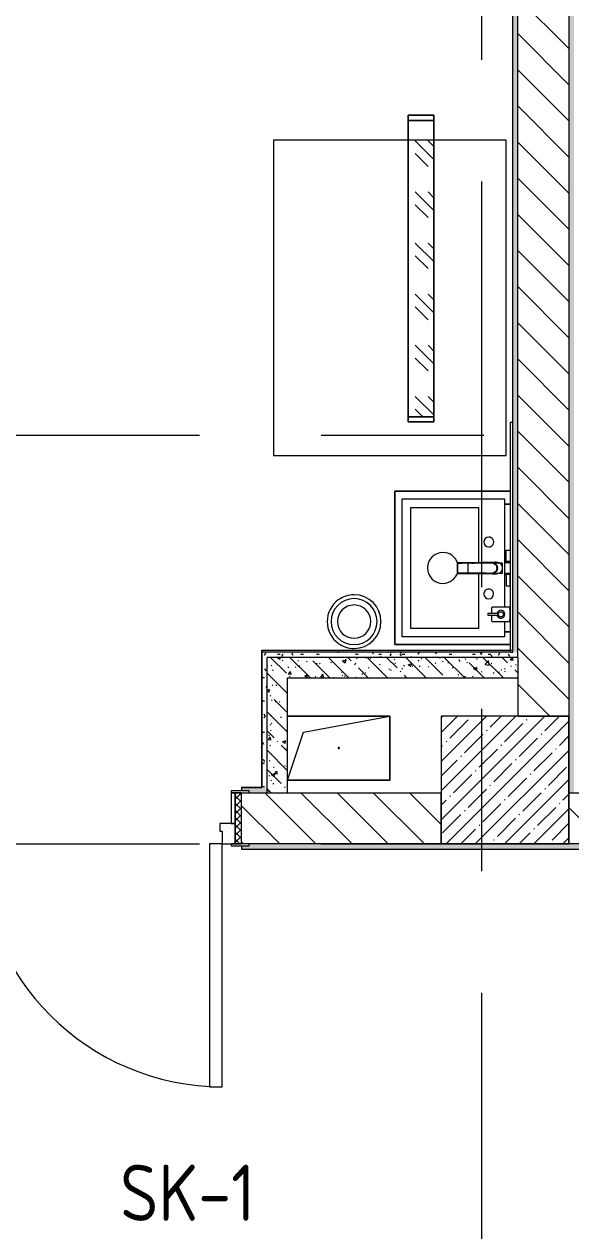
# Model space of a CAD drawing. Header units: millimetres. Extents: x 81382 to 274764, y -8553 to 29000.
# Drawn here: x 108921 to 111057, y 11886 to 16608 of the extents above; entities that cross this region are included whole.
import ezdxf

# ---------------------------------------------------------------- set-up
doc = ezdxf.new("R2010")
doc.units = ezdxf.units.MM
doc.linetypes.add('Осевая', pattern=[3175, 635, -476.25, 1587.5, -476.25])
for name, color, linetype, lineweight in [('0-1', 7, 'Continuous', 9), ('A-DOOR', 7, 'Continuous', 9), ('A-DOOR-1', 7, 'Continuous', 13), ('A-DOOR-FRAM', 7, 'Continuous', 13), ('A-DOOR-FRAM-1', 7, 'Continuous', 9), ('A-GENM', 7, 'Continuous', 9), ('A-WALL', 7, 'Continuous', 9), ('E-ELEC-FIXT-IDEN', 7, 'Continuous', 9), ('I-FURN', 7, 'Continuous', 9), ('I-WALL', 7, 'Continuous', 9), ('P-SANR-FIXT', 7, 'Continuous', 9), ('P-SANR-FIXT-1', 7, 'Continuous', 13), ('S-COLS', 7, 'Continuous', 9), ('Оси-2', 7, 'Осевая', 9)]:
    doc.layers.add(name, color=color, linetype=linetype, lineweight=lineweight)
for name, color, linetype, lineweight, true_color in [('A-WALL-1', 7, 'Continuous', 9, 0x3c3c3c), ('A-WALL-FNSH-1', 7, 'Continuous', 9, 0x3c3c3c), ('I-FURN-1', 7, 'Continuous', 9, 0xf0f0f0)]:
    doc.layers.add(name, color=color, linetype=linetype, lineweight=lineweight, true_color=true_color)
doc.styles.add('GOST Common_1', font='GOST_Common.ttf', dxfattribs={"width": 0.9, "height": 220})
pattern_1 = [(135, (0, 0), (-70.71068, -70.71068), [])]
pattern_2 = [(135, (0, 0), (-75.43415, -75.43415), [106.68, -17.78, 3.556, -17.78]), (135, (0, 75.39), (-75.43415, -75.43415), []), (50, (0, 0), (127.52922, -11.15758), [13.335, -146.685]), (355, (0, 0), (-24.66966, 133.74002), [10.668, -117.348]), (100.451, (10.63, -0.93), (102.85973, 122.58178), [11.333, -124.663]), (46.184, (0, 35.56), (189.75516, -29.43036), [20.002, -220.027]), (96.636, (15.81, 33.1), (166.1822, 173.1996), [17, -186.995]), (351.184, (0, 35.56), (166.18393, 173.19757), [16.002, -176.022]), (21, (17.78, 26.67), (106.130265, -71.58603), [13.335, -146.685]), (326, (17.78, 26.67), (43.26188, 128.93175), [10.668, -117.348]), (71.451, (26.62, 20.7), (149.39198, 57.34505), [11.333, -124.663]), (37.5, (0, 0), (2.162228, 59.188357), [3.353, -112.573, 3.353, -115.773, -117.792]), (37.5, (0, 0), (2.162228, 59.188357), [-235.052, 3.353, -114.44]), (7.5, (0, 0), (46.773857, 70.126152), [3.353, -64.567, 3.353, -109.906, -44.894]), (7.5, (0, 0), (46.773857, 70.126152), [-181.178, 3.353, -41.542]), (327.5, (-39.65, 0), (94.913671, -4.010093), [3.353, -41.097, 3.353, -135.331, -184.023]), (327.5, (-39.65, 0), (94.913671, -4.010093), [-183.134, 3.353, -180.67]), (317.5, (-57.43, 0), (103.69057, 17.79882), [3.353, -54.432, 3.353, -88.748, -130.683]), (317.5, (-57.43, 0), (103.69057, 17.79882), [-149.885, 3.353, -127.33])]
pattern_3 = [(0, (0, 0), (121.92, 30.48), [10.058, -81.382, 10.058, -81.382, -487.68]), (0, (0, 0), (121.92, 30.48), [-182.88, 10.058, -172.822, 10.058, -81.382, -213.36]), (0, (0, 0), (121.92, 30.48), [-457.2, 10.058, -50.902, 10.058, -142.342]), (120, (45.72, 15.24), (-87.356454, 90.345817), [10.058, -81.382, 10.058, -81.382, -487.68]), (120, (45.72, 15.24), (-87.356454, 90.345817), [-182.88, 10.058, -172.822, 10.058, -81.382, -213.36]), (120, (45.72, 15.24), (-87.356454, 90.345817), [-457.2, 10.058, -50.902, 10.058, -142.342]), (240, (60.96, 76.2), (-34.563546, -120.825817), [10.058, -81.382, 10.058, -81.382, -487.68]), (240, (60.96, 76.2), (-34.563546, -120.825817), [-182.88, 10.058, -172.822, 10.058, -81.382, -213.36]), (240, (60.96, 76.2), (-34.563546, -120.825817), [-457.2, 10.058, -50.902, 10.058, -142.342])]

# ---------------------------------------------------------------- blocks, each defined once
blk = doc.blocks.new('110_Дверь_СКБ_2Ст - Д-6_л__ ДОО_Дв_1450x2100h_Дверь из раздевальной в коридор-32357677-План размещения напольных электротехнических лючков и розеток 3 этажа в осях 23-33')
at = {"layer": 'A-DOOR'}
h = blk.add_hatch(dxfattribs=at)
h.set_pattern_fill('FP_18', color=256, style=0, pattern_type=2)
h.set_pattern_definition([(135, (1576.41, 164.685), (-14.14214, -14.14214), []), (225, (1576.41, 164.685), (14.14214, -14.14214), [])])
h.paths.add_polyline_path([(737.5, 100), (712.5, 100), (712.5, -100), (737.5, -100), (737.5, -2.1)])
at = {"layer": 'A-DOOR-FRAM-1'}
h = blk.add_hatch(dxfattribs=at)
h.set_pattern_fill('FP_19', color=256, style=0, pattern_type=2)
h.set_pattern_definition([(45, (-546.384, 164.685), (-14.1421, 14.1421), []), (135, (-546.384, 164.685), (-14.1421, -14.1421), [])])
h.paths.add_polyline_path([(-712.5, 100), (-712.5, -100), (-687.5, -100), (-687.5, 100)])
at = {"layer": 'A-DOOR'}
for centre, radius, start, end in [((-637.5, 100), 950, 0, 90), ((662.5, 100), 350, 90, 180)]:
    blk.add_arc(centre, radius, start, end, dxfattribs=at)
at = {"layer": 'A-DOOR-1'}
for p, q in [((-637.5, 1050), (-637.5, 100)), ((-587.5, 1050), (-637.5, 1050)), ((-587.5, 100), (-587.5, 1050)), ((662.5, 450), (612.5, 450)), ((612.5, 450), (612.5, 100)), ((662.5, 100), (662.5, 450)), ((-637.5, 100), (-587.5, 100)), ((612.5, 100), (662.5, 100))]:
    blk.add_line(p, q, dxfattribs=at)
at = {"layer": 'A-DOOR-FRAM'}
for p, q in [((-672.5, 108), (-742.5, 108)), ((-742.5, 108), (-742.5, 100)), ((-742.5, 100), (-672.5, 100)), ((-687.5, 100), (-712.5, 100)), ((-712.5, 100), (-712.5, -100)), ((-637.5, 100), (-687.5, 100)), ((-687.5, 100), (-687.5, 20)), ((-687.5, -100), (-687.5, 100)), ((-672.5, 100), (-672.5, 108)), ((-637.5, 50), (-637.5, 100)), ((662.5, 100), (662.5, 50)), ((712.5, 100), (662.5, 100)), ((767.5, 108), (697.5, 108)), ((697.5, 108), (697.5, 100)), ((697.5, 100), (767.5, 100)), ((712.5, 20), (712.5, 100)), ((737.5, 100), (712.5, 100)), ((712.5, 100), (712.5, -100)), ((737.5, -100), (737.5, 100)), ((767.5, 100), (767.5, 108)), ((-627.5, 50), (-637.5, 50)), ((-627.5, 20), (-627.5, 50)), ((662.5, 50), (652.5, 50)), ((652.5, 50), (652.5, 20)), ((-687.5, 20), (-627.5, 20)), ((-672.5, 20), (-687.5, 20)), ((-687.5, 20), (-687.5, -100)), ((-672.5, -100), (-672.5, 20)), ((652.5, 20), (712.5, 20)), ((712.5, 20), (697.5, 20)), ((697.5, 20), (697.5, -100)), ((712.5, -100), (712.5, 20)), ((-672.5, -100), (-742.5, -100)), ((-742.5, -100), (-742.5, -108)), ((-742.5, -108), (-672.5, -108)), ((-712.5, -100), (-687.5, -100)), ((-687.5, -100), (-672.5, -100)), ((-672.5, -108), (-672.5, -100)), ((697.5, -100), (712.5, -100)), ((767.5, -100), (697.5, -100)), ((697.5, -100), (697.5, -108)), ((697.5, -108), (767.5, -108)), ((712.5, -100), (737.5, -100)), ((767.5, -108), (767.5, -100))]:
    blk.add_line(p, q, dxfattribs=at)
blk = doc.blocks.new('SND_2D_Раковина - 500x400 без поручня-18611701-План размещения напольных электротехнических лючков и розеток 3 этажа в осях 23-33')
at = {"layer": 'P-SANR-FIXT'}
for p, q in [((-250, 152), (-250, 128.5)), ((-250, 128.5), (-250, 152)), ((-70, 150), (-25, 150)), ((-70, 135), (-70, 150)), ((-25, 151.1), (-25, 128.5)), ((25, 128.5), (25, 151.1)), ((70, 150), (25, 150)), ((70, 135), (70, 150)), ((250, 128.5), (250, 152)), ((250, 152), (250, 128.5)), ((-25, 135), (-70, 135)), ((25, 135), (70, 135))]:
    blk.add_line(p, q, dxfattribs=at)
blk = doc.blocks.new('GM_Отверстие прямоугольное _в плите_ - Отверстие-21608683-План размещения напольных электротехнических лючков и розеток 3 этажа в осях 23-33')
at = {"layer": 'A-GENM'}
for p, q in [((-200, 125), (200, 125)), ((200, 125), (-200, 125)), ((-137.5, 62.5), (200, 125)), ((200, 125), (200, -125)), ((200, -125), (200, 125)), ((-200, -125), (-137.5, 62.5)), ((200, -125), (-200, -125)), ((-200, -125), (200, -125))]:
    blk.add_line(p, q, dxfattribs=at)
for start, end in [(360, 180), (180, 360)]:
    blk.add_arc((0, 0), 2.5, start, end, dxfattribs=at)
blk = doc.blocks.new('Стол базовый прямоугольный - 1_146-V112-План размещения напольных электротехнических лючков и розеток 3 этажа в осях 23-33')
at = {"layer": 'I-FURN-1'}
for p, q in [((617.5, 455), (-617.5, 455)), ((-617.5, 455), (-617.5, 171.5)), ((617.5, -455), (617.5, 455)), ((-617.5, 171.5), (-617.5, 71.5)), ((-617.5, 71.5), (-617.5, -455)), ((-617.5, -455), (617.5, -455))]:
    blk.add_line(p, q, dxfattribs=at)
blk = doc.blocks.new('Зеркало обычное - 1_21-29820948-План размещения напольных электротехнических лючков и розеток 3 этажа в осях 23-33')
at = {"layer": 'I-FURN'}
h = blk.add_hatch(dxfattribs=at)
h.set_pattern_fill('FP_38', color=256, style=0, pattern_type=2)
h.set_pattern_definition([(45, (50, 50), (-200, 0), [141.42, -141.42]), (45, (100, 50), (-200, 0), [70.71, -212.13]), (45, (50, 100), (-200, 0), [70.71, -212.13])])
h.paths.add_polyline_path([(-580, -40), (580, -40), (580, 60), (-580, 60)])
at = {"layer": 'I-FURN-1'}
for p, q in [((600, 60), (-600, 60)), ((-600, 60), (-600, -40)), ((-600, -40), (-600, 60)), ((-600, 60), (-580, 60)), ((580, 60), (-580, 60)), ((-580, 60), (-580, -40)), ((-580, -40), (-580, 60)), ((-580, 60), (580, 60)), ((-580, 60), (580, 60)), ((580, 60), (-580, 60)), ((-580, 60), (580, 60)), ((-580, -40), (-580, 60)), ((-580, -40), (-580, 60)), ((580, -40), (580, 60)), ((580, 60), (580, -40)), ((580, 60), (600, 60)), ((580, 60), (580, -40)), ((580, -40), (580, 60)), ((600, -40), (600, 60)), ((600, 60), (600, -40)), ((-600, -40), (600, -40)), ((-580, -40), (-600, -40)), ((-580, -40), (580, -40)), ((580, -40), (-580, -40)), ((580, -40), (-580, -40)), ((-580, -40), (580, -40)), ((580, -40), (-580, -40)), ((600, -40), (580, -40))]:
    blk.add_line(p, q, dxfattribs=at)
blk = doc.blocks.new('сифон - Для раковины-30610345-План размещения напольных электротехнических лючков и розеток 3 этажа в осях 23-33')
at = {"layer": 'P-SANR-FIXT'}
blk.add_line((191.1, -40), (191.1, 40), dxfattribs=at)
at = {"layer": 'P-SANR-FIXT-1'}
for p, q in [((191.1, 20), (168.5, 20)), ((168.5, -20), (191.1, -20))]:
    blk.add_line(p, q, dxfattribs=at)
blk = doc.blocks.new('смеситель для раковины - Default-30607276-План размещения напольных электротехнических лючков и розеток 3 этажа в осях 23-33')
at = {"layer": '0-1'}
for p, q in [((-20.7, -16.7), (-20.7, -17.2)), ((20.8, -17.2), (20.8, -16.7)), ((22.8, -3), (21.8, -15.6)), ((-20.4, -97.4), (-20.3, -110)), ((-19.8, -111.8), (19.8, -111.8)), ((20.3, -110), (20.4, -97.4)), ((-19.8, -151.6), (19.7, -151.6))]:
    blk.add_line(p, q, dxfattribs=at)
at = {"layer": '0-1', "flags": 128}
for points in [[(12.1, 0.1), (14.4, -1.7), (18.1, -6.1), (20.4, -11.5), (21.2, -17.2), (21.2, -36.2), (21.1, -56), (21, -111.4)], [(-21.8, -15.6), (-22.1, -11.2), (-22.8, -3)], [(-18.9, -7.6), (-20, -10.3), (-20.8, -13.1), (-21.1, -18.6), (-21.1, -48.6), (-21.1, -93.2)], [(-20.7, -150.6), (-20.7, -150.5), (-20.7, -150.2), (-20.7, -149.8), (-20.7, -149.1), (-20.7, -148.1), (-20.7, -147.4), (-20.7, -146.4), (-20.7, -144.9), (-20.8, -144), (-20.8, -120.4), (-21.1, -93.2)], [(20.8, -150.7), (20.8, -150.6), (20.7, -150.3), (20.7, -149.8), (20.7, -149), (20.8, -147.8), (20.8, -146.9), (20.8, -145.1), (20.8, -142.9), (20.9, -128.2), (21.1, -55.9), (21.1, -88)], [(-19.8, -111.8), (-19.9, -111.8), (-20, -111.8), (-20.1, -111.8), (-20.1, -111.7), (-20.2, -111.7), (-20.3, -111.6), (-20.3, -111.5), (-20.3, -111.5), (-20.3, -111.4), (-20.3, -111.4), (-20.3, -111.4), (-20.3, -111.3), (-20.3, -111.2), (-20.3, -111), (-20.3, -110.8), (-20.3, -110.6), (-20.3, -110.3), (-20.3, -110)], [(20.3, -110), (20.3, -110.3), (20.3, -110.5), (20.3, -110.8), (20.3, -111), (20.3, -111.1), (20.3, -111.3), (20.3, -111.5), (20.3, -111.5), (20.3, -111.5), (20.2, -111.6), (20.2, -111.7), (20.1, -111.7), (20.1, -111.8), (19.8, -111.8)], [(20.9, -146.2), (20.9, -147.7), (20.8, -148.8), (20.8, -149.8), (20.8, -150.4), (20.7, -151.2), (20.6, -151.3), (20.5, -151.4), (20.4, -151.5), (20.2, -151.6), (20, -151.6), (19.7, -151.6)]]:
    blk.add_lwpolyline(points, dxfattribs=at)
at = {"layer": 'P-SANR-FIXT'}
for p, q in [((-21, -151.6), (-21, 23)), ((-21, 23), (21, 23)), ((0.6, 2.8), (-0.6, 2.8)), ((21, 23), (21, -151.6)), ((-20.8, -19.8), (-21, -19.9)), ((-20.8, -19.8), (-20.4, -22)), ((20.4, -11.1), (19.4, -12.9)), ((20.4, -22), (20.8, -19.8)), ((20.8, -19.8), (20.9, -18.5)), ((20.8, -19.8), (21, -19.9)), ((21.1, -18.4), (20.9, -18.4)), ((22.9, -0.9), (22.5, -5)), ((-19.8, -111.7), (-19.7, -144)), ((19.7, -144), (19.8, -111.7)), ((21, -151.6), (-21, -151.6))]:
    blk.add_line(p, q, dxfattribs=at)
at = {"layer": 'P-SANR-FIXT', "flags": 128}
for points in [[(11.1, -0.4), (9.8, 0.4), (6.1, 1.8), (2.1, 2.5), (-2.1, 2.5), (-6.1, 1.8), (-9.8, 0.4), (-13.1, -1.6), (-15.9, -4.1)], [(-0.6, 3.9), (-0.3, 3.9), (-0.1, 3.9), (0.1, 3.9), (0.3, 3.9), (0.6, 3.9)], [(-21.1, -16.4), (-21.1, -16.8), (-21.1, -17.2), (-21.1, -17.6), (-21.1, -18), (-21.1, -18.4)], [(-21.1, -88.1), (-20.9, -138.9), (-20.9, -145.3), (-20.8, -150.2), (-20.7, -149.4), (-20.7, -143.7), (-20.8, -118.3), (-21, -67.6), (-21.1, -42.2), (-21.1, -16.9)], [(-20.9, -18.5), (-20.9, -18.5), (-21, -18.5), (-21, -18.6), (-21, -18.6), (-21.1, -18.6), (-21.1, -18.6), (-21.1, -18.6)], [(-20.9, -18.5), (-20.9, -19.2), (-20.8, -19.8)], [(15.9, -4.1), (13.1, -1.6), (11.5, -0.5)], [(21.1, -16.9), (21.1, -42.2), (21, -67.6), (20.8, -118.3), (20.7, -143.7), (20.7, -149.4), (20.8, -150.2), (20.9, -145.3), (20.9, -138.9), (21.1, -88.1)], [(21.1, -18.4), (21.1, -18), (21.1, -17.6), (21.1, -17.2), (21.1, -16.8), (21.1, -16.4)], [(21.8, -15.2), (22.1, -10.8), (22.3, -7.9), (22.5, -5.6), (22.7, -3.2), (22.9, -0.9)], [(-19.9, -145.2), (-19.9, -133.8), (-20, -122.4), (-20, -111), (-20.1, -99.6), (-20.1, -88.1)], [(20.1, -88.1), (20.1, -94.5), (20.1, -100.8), (20, -107.2), (20, -113.5), (20, -119.9), (20, -126.2), (19.9, -132.6), (19.9, -138.9), (19.9, -145.2)]]:
    blk.add_lwpolyline(points, dxfattribs=at)
at = {"layer": 'P-SANR-FIXT'}
for centre, major_axis, ratio, start_param, end_param in [((0, -17.2), (20.8, 0), 0.98634, 0.924777, 2.669203), ((0, -16.7), (20.8, 0), 0.98634, 1.475706, 2.006619), ((0, -16.7), (20.8, 0), 0.98634, 1.175826, 1.349386), ((0, -17.2), (-20.8, 0), 0.98634, 5.983401, 6.283185), ((0, -16.7), (20.8, 0), 0.98634, 2.911123, 3.141593), ((0, -17.2), (20.8, 0), 0.98634, 3.141593, 3.245131), ((0, -16.7), (20.8, 0), 0.98634, 2.513274, 2.712058), ((0, -16.7), (20.8, 0), 0.98634, 2.199532, 2.288423), ((0, -16.7), (20.8, 0), 0.98634, 0.436433, 0.906939), ((0, -17.2), (20.8, 0), 0.98634, 0.478372, 0.784046), ((0, -17.2), (20.8, 0), 0.98634, 0, 0.299784), ((0, -16.7), (20.8, 0), 0.98634, 0, 0.23047), ((0, -17.2), (20.8, 0), 0.98634, 6.179646, 6.283185), ((-19.8, -109.7), (0.5, 0.002), 0.095848, 1.570429, 3.124299), ((19.8, -109.7), (-0.5, 0.002), 0.095846, 3.158887, 4.712983)]:
    blk.add_ellipse(centre, major_axis=major_axis, ratio=ratio, start_param=start_param, end_param=end_param, dxfattribs=at)
for points, knots in [([(-22.9, -0.3), (-22.9, 2.5), (-22.3, 6.4), (-20, 11.4), (-17.7, 14.7), (-14.9, 17.6), (-11.6, 20), (-7.9, 21.7), (-4.5, 22.6), (-1.5, 23), (1.9, 23), (6, 22.4), (10, 20.8), (12.8, 19.1), (14.8, 17.5), (16.7, 15.8), (18.8, 13.3), (21.9, 8.1), (22.9, 3.2), (22.9, -0.3)], [0, 0, 0, 0, 0.111111, 0.166667, 0.222222, 0.277778, 0.333333, 0.388889, 0.444444, 0.479167, 0.513889, 0.583333, 0.652778, 0.6875, 0.722222, 0.756944, 0.791667, 0.861111, 1, 1, 1, 1]), ([(-21.1, -16.9), (-21.1, -15.9), (-21, -14.3), (-20.6, -12.1), (-20.1, -10.6), (-19.6, -9), (-18.7, -7.1), (-17.3, -4.8), (-15.2, -2.3), (-12.8, -0.2), (-10, 1.5), (-7, 2.8), (-3.8, 3.7), (-1.6, 3.9), (-0.6, 3.9)], [0, 0, 0, 0, 0.1, 0.15, 0.2, 0.25, 0.3, 0.4, 0.5, 0.6, 0.7, 0.8, 0.9, 1, 1, 1, 1]), ([(21.1, -16.4), (21.1, -16), (21, -15.1), (20.8, -13.8), (20.6, -12.6), (20.3, -11.7), (20.2, -11.2), (20, -10.9), (19.9, -10.5), (19.7, -9.9), (19.3, -9), (18.6, -7.6), (17.7, -6.2), (17, -5.2), (16.4, -4.5), (15.8, -3.8), (15, -3), (13.9, -2), (12.7, -1.2), (11.7, -0.5), (10.9, -0.1), (10.1, 0.3), (9, 0.9), (6.9, 1.7), (2.6, 2.8), (-2.6, 2.8), (-6.9, 1.7), (-9.2, 0.7), (-11.2, -0.2), (-13.2, -1.5), (-14.9, -2.9), (-16.1, -4.2), (-17.3, -5.5), (-18.5, -7.2), (-19.6, -9.3), (-20.7, -12.4), (-21.1, -14.8), (-21.1, -16.4)], [0, 0, 0, 0, 0.027778, 0.055556, 0.083333, 0.097222, 0.104167, 0.111111, 0.118056, 0.125, 0.138889, 0.166667, 0.194444, 0.208333, 0.222222, 0.236111, 0.25, 0.277778, 0.305556, 0.319444, 0.333333, 0.347222, 0.361111, 0.388889, 0.444444, 0.555556, 0.611111, 0.638889, 0.666667, 0.708333, 0.75, 0.770833, 0.791667, 0.833333, 0.875, 0.916667, 1, 1, 1, 1]), ([(-0.6, 2.8), (-0.6, 2.9), (-0.6, 3.2), (-0.6, 3.6), (-0.6, 3.8), (-0.6, 3.9), (-0.6, 3.9)], [0, 0, 0, 0, 0.363636, 0.545455, 0.727273, 1, 1, 1, 1]), ([(0.6, 3.9), (2.7, 3.9), (7.1, 3.1), (12.9, 0), (16.7, -3.9), (19, -7.6), (20.2, -10.6), (21, -13.7), (21.1, -15.9), (21.1, -16.9)], [0, 0, 0, 0, 0.2, 0.4, 0.6, 0.7, 0.8, 0.9, 1, 1, 1, 1]), ([(0.6, 2.8), (0.6, 2.9), (0.6, 3.2), (0.6, 3.6), (0.6, 3.8), (0.6, 3.9), (0.6, 3.9)], [0, 0, 0, 0, 0.363636, 0.545455, 0.727273, 1, 1, 1, 1]), ([(-22.9, -0.9), (-22.9, -1.5), (-22.8, -2.5), (-22.7, -3.8), (-22.6, -4.8), (-22.5, -5.7), (-22.4, -6.6), (-22.3, -7.5), (-22.2, -8.7), (-22.1, -10.1), (-22, -12.1), (-21.9, -13.9), (-21.8, -15.2)], [0, 0, 0, 0, 0.166667, 0.25, 0.333333, 0.416667, 0.5, 0.583333, 0.666667, 0.75, 0.833333, 1, 1, 1, 1]), ([(-21.8, -15.2), (-21.8, -16.2), (-21.7, -18.4), (-21.6, -22.6), (-21.5, -27.6), (-21.4, -33.2), (-21.4, -38.3), (-21.3, -42.6), (-21.3, -45.9), (-21.3, -49.3), (-21.3, -52.8), (-21.2, -55.7), (-21.2, -58), (-21.2, -59.8), (-21.2, -61.5), (-21.2, -63.9), (-21.2, -66.8), (-21.2, -70.4), (-21.2, -73.9), (-21.1, -77.5), (-21.1, -82.2), (-21.1, -85.7), (-21.1, -88.1)], [0, 0, 0, 0, 0.083333, 0.166667, 0.25, 0.333333, 0.416667, 0.458333, 0.5, 0.541667, 0.583333, 0.625, 0.645833, 0.666667, 0.6875, 0.708333, 0.75, 0.791667, 0.833333, 0.875, 0.916667, 1, 1, 1, 1]), ([(-21.1, -18.4), (-21.1, -19.2), (-21.1, -20.8), (-21.1, -23.1), (-21.1, -25), (-21, -26.5), (-21, -27.6), (-21, -28.6), (-21, -30), (-21, -31.7), (-21, -33.4), (-21, -34.6), (-20.9, -35.2), (-20.9, -35.7), (-20.9, -36.3), (-20.9, -36.9), (-20.9, -38.1), (-20.9, -39.8), (-20.9, -41.4), (-20.8, -42.8), (-20.8, -44.1), (-20.8, -45.8), (-20.8, -48.6), (-20.7, -53.5), (-20.6, -60.7), (-20.6, -68.9), (-20.5, -76.5), (-20.5, -85.7), (-20.4, -92.7), (-20.4, -97.4)], [0, 0, 0, 0, 0.027778, 0.055556, 0.083333, 0.097222, 0.111111, 0.125, 0.138889, 0.166667, 0.194444, 0.208333, 0.215278, 0.222222, 0.229167, 0.236111, 0.25, 0.277778, 0.305556, 0.319444, 0.333333, 0.361111, 0.388889, 0.444444, 0.555556, 0.666667, 0.75, 0.833333, 1, 1, 1, 1]), ([(-21.1, -18.6), (-21.1, -18.7), (-21.1, -18.9), (-21.1, -19.2), (-21, -19.5), (-21, -19.7), (-21, -19.9)], [0, 0, 0, 0, 0.333333, 0.5, 0.666667, 1, 1, 1, 1]), ([(-20.6, -41.3), (-20.6, -41.2), (-20.7, -40.7), (-20.7, -40.1), (-20.8, -39.3), (-20.9, -38.5), (-20.9, -37.4), (-21, -35.5), (-21, -33.1), (-21, -30.9), (-20.9, -29.4), (-20.9, -28.7), (-20.9, -28.1), (-20.9, -27.6), (-20.9, -26.9), (-20.9, -25.6), (-20.9, -23.9), (-20.9, -21.9), (-21, -20.5), (-21, -19.9)], [0.6742747, 0.6742747, 0.6742747, 0.6742747, 0.6785714, 0.6964286, 0.7053571, 0.7142857, 0.7321429, 0.75, 0.7857143, 0.8214286, 0.8392857, 0.8482143, 0.8571429, 0.8660714, 0.875, 0.8928571, 0.9285714, 0.9642857, 1, 1, 1, 1]), ([(-20, -10.9), (-20.1, -11.4), (-20.5, -12.6), (-20.7, -13.9), (-20.8, -14.6)], [0, 0, 0, 0, 0.4, 1, 1, 1, 1]), ([(-19.9, -97.4), (-19.9, -90.5), (-20, -78.4), (-20.1, -67), (-20.2, -60.5), (-20.2, -57.1), (-20.3, -54.8), (-20.3, -52.7), (-20.3, -50.8), (-20.3, -49.3), (-20.3, -48.2), (-20.4, -47.6), (-20.4, -47), (-20.4, -46.5), (-20.5, -45.9), (-20.5, -44.9), (-20.5, -44.1), (-20.5, -43.6)], [0, 0, 0, 0, 0.1428571, 0.2857143, 0.3571429, 0.3928571, 0.4285714, 0.4642857, 0.5, 0.5357143, 0.5535714, 0.5625, 0.5714286, 0.5803571, 0.5892857, 0.6071429, 0.6334797, 0.6334797, 0.6334797, 0.6334797]), ([(-15.9, -4.1), (-16.7, -5), (-18.4, -7.2), (-19.5, -9.5), (-20, -10.9)], [0, 0, 0, 0, 0.444444, 1, 1, 1, 1]), ([(20, -10.9), (19.6, -9.8), (18.5, -7.4), (17, -5.2), (15.9, -4.1)], [0, 0, 0, 0, 0.444444, 1, 1, 1, 1]), ([(20.7, -37.5), (20.7, -37.9), (20.6, -38.5), (20.5, -39.2), (20.5, -40), (20.4, -41.3), (20.4, -43), (20.4, -44.6), (20.4, -45.8), (20.4, -46.4), (20.4, -46.9), (20.4, -47.4), (20.4, -48.1), (20.3, -49.2), (20.3, -50.7), (20.3, -52.6), (20.3, -54.6), (20.3, -57), (20.2, -60.3), (20.1, -66.9), (20, -78.4), (19.9, -90.5), (19.9, -97.4)], [0.2698282, 0.2698282, 0.2698282, 0.2698282, 0.2857143, 0.2946429, 0.3035714, 0.3214286, 0.3571429, 0.3928571, 0.4107143, 0.4196429, 0.4285714, 0.4375, 0.4464286, 0.4642857, 0.5, 0.5357143, 0.5714286, 0.6071429, 0.6428571, 0.7142857, 0.8571429, 1, 1, 1, 1]), ([(20.8, -14.6), (20.7, -14.1), (20.5, -12.8), (20.2, -11.6), (20, -10.9)], [0, 0, 0, 0, 0.444444, 1, 1, 1, 1]), ([(20.4, -97.4), (20.4, -91.1), (20.5, -81.8), (20.6, -69.7), (20.7, -60), (20.7, -52.6), (20.8, -47.4), (20.8, -45.2), (20.8, -43.5), (20.9, -41.8), (20.9, -39.8), (20.9, -37.7), (20.9, -36.2), (20.9, -35.4), (21, -34.1), (21, -32.6), (21, -31), (21, -29.7), (21, -28.6), (21, -27.7), (21, -26.8), (21.1, -25.6), (21.1, -22.9), (21.1, -20.4), (21.1, -18.4)], [0, 0, 0, 0, 0.222222, 0.333333, 0.444444, 0.583333, 0.618056, 0.652778, 0.670139, 0.6875, 0.722222, 0.756944, 0.774306, 0.782986, 0.791667, 0.826389, 0.84375, 0.861111, 0.878472, 0.887153, 0.895833, 0.913194, 0.930556, 1, 1, 1, 1]), ([(21, -19.9), (21, -20.5), (21, -21.9), (20.9, -23.9), (20.9, -25.6), (20.9, -26.8), (20.9, -27.5), (20.9, -28.3), (20.9, -29.2), (20.9, -30.9), (20.9, -32.5), (20.9, -33.6), (20.9, -33.9)], [0, 0, 0, 0, 0.0357143, 0.0714286, 0.1071429, 0.125, 0.1339286, 0.1428571, 0.1607143, 0.1785714, 0.2142857, 0.2233019, 0.2233019, 0.2233019, 0.2233019]), ([(21.1, -88.1), (21.1, -85.1), (21.1, -80.6), (21.2, -74.5), (21.2, -69.9), (21.2, -65.1), (21.2, -60), (21.2, -55.1), (21.3, -50.9), (21.3, -47.5), (21.3, -44.7), (21.3, -42.6), (21.4, -41), (21.4, -39.8), (21.4, -38.7), (21.4, -37.3), (21.4, -35.8), (21.4, -34.1), (21.5, -32.1), (21.5, -29.7), (21.5, -27), (21.6, -24.6), (21.7, -21.6), (21.7, -18.3), (21.8, -16.1), (21.8, -15.2)], [0, 0, 0, 0, 0.071429, 0.107143, 0.142857, 0.178571, 0.214286, 0.25, 0.285714, 0.321429, 0.357143, 0.392857, 0.410714, 0.428571, 0.446429, 0.464286, 0.5, 0.535714, 0.571429, 0.625, 0.678571, 0.732143, 0.785714, 0.892857, 1, 1, 1, 1]), ([(21, -86.6), (20.9, -86.7), (20.9, -86.8), (20.9, -87), (20.8, -87.2), (20.7, -87.5), (20.6, -87.8), (20.5, -88), (20.4, -88.2), (20.3, -88.3), (20.2, -88.2), (20.1, -88.1)], [0.4, 0.4, 0.4, 0.4, 0.4375, 0.5, 0.6, 0.65, 0.7, 0.75, 0.79375, 0.875, 1, 1, 1, 1]), ([(-19.8, -109.7), (-19.8, -110.1), (-19.8, -110.9), (-19.8, -111.7), (-19.8, -111.8), (-19.8, -111.8)], [0, 0, 0, 0, 0.2, 0.4, 0.5304452, 0.5304452, 0.5304452, 0.5304452]), ([(19.8, -111.8), (19.8, -111.8), (19.8, -111.7), (19.8, -110.9), (19.8, -110.1), (19.8, -109.7)], [0.4695252, 0.4695252, 0.4695252, 0.4695252, 0.6, 0.8, 1, 1, 1, 1]), ([(-19.8, -151.6), (-19.8, -151.6), (-19.8, -151.4), (-19.8, -149.5), (-19.9, -146.7), (-19.9, -145.2)], [0.5274141, 0.5274141, 0.5274141, 0.5274141, 0.6, 0.8, 1, 1, 1, 1]), ([(-19.7, -144), (-19.7, -145.5), (-19.7, -148.5), (-19.7, -151.2), (-19.7, -151.6), (-19.8, -151.6)], [0, 0, 0, 0, 0.2, 0.4, 0.5271653, 0.5271653, 0.5271653, 0.5271653]), ([(19.7, -151.6), (19.7, -151.6), (19.7, -151.6), (19.7, -151.2), (19.7, -150), (19.7, -148.3), (19.7, -146.2), (19.7, -144.8), (19.7, -144)], [0.4725879, 0.4725879, 0.4725879, 0.4725879, 0.5, 0.6, 0.7, 0.8, 0.9, 1, 1, 1, 1]), ([(19.9, -145.2), (19.9, -146), (19.9, -147.4), (19.8, -149.3), (19.8, -150.7), (19.8, -151.5), (19.8, -151.6), (19.7, -151.6)], [0, 0, 0, 0, 0.1, 0.2, 0.3, 0.4, 0.4724791, 0.4724791, 0.4724791, 0.4724791])]:
    blk.add_open_spline(points, degree=3, knots=knots, dxfattribs=at)
for points in [[(-20.7, -19.9), (-20.7, -17.5), (-19.9, -12.6), (-16.3, -6), (-10.7, -1.1), (-3.7, 1.6), (3.8, 1.6), (10.7, -1.1), (16.3, -6), (19.9, -12.6), (20.7, -17.5), (20.7, -19.9)], [(-0.6, 2.8), (-1.4, 2.7), (-2.2, 2.7), (-3, 2.5)], [(-22.6, -4.9), (-22.8, -3.6), (-22.9, -2.2), (-22.9, -0.9)], [(-21.4, -18.8), (-21.7, -17.6), (-21.8, -16.4), (-21.8, -15.2)], [(-20.2, -22.3), (-20.6, -21.4), (-21, -20.5), (-21.2, -19.5)], [(-21.1, -18.5), (-21.1, -18.4), (-21, -18.4), (-20.9, -18.4)], [(-21, -19.9), (-20.9, -20.8), (-20.7, -21.7), (-20.4, -22.5)], [(-20.8, -14.6), (-20.8, -15.2), (-20.9, -16.5), (-20.9, -17.7), (-20.9, -18.3)], [(-19.4, -12.9), (-19.8, -12.3), (-20.1, -11.7), (-20.4, -11.1)], [(21.8, -15.2), (21.8, -17.6), (21.2, -20.1), (20.2, -22.3)], [(20.4, -22.5), (20.7, -21.7), (20.9, -20.8), (21, -19.9)], [(20.9, -18.4), (20.9, -17.8), (20.9, -16.5), (20.8, -15.2), (20.8, -14.6)], [(20.9, -18.5), (21, -18.5), (21.1, -18.5), (21.1, -18.5)], [(21, -19.9), (21, -19.8), (21, -19.6), (21.1, -19.4), (21.1, -19.2), (21.1, -18.9), (21.1, -18.7), (21.1, -18.6), (21.1, -18.5)], [(-20.8, -88.2), (-20.7, -88.2), (-20.5, -88.2), (-20.2, -88.1), (-20.1, -88.1)], [(-20.1, -88.1), (-20.1, -87.3), (-20.1, -86.5), (-20, -85.7)], [(20, -85.7), (20.1, -86.5), (20.1, -87.3), (20.1, -88.1)], [(-19.8, -111.8), (-19.8, -111.8), (-19.8, -111.8), (-19.8, -111.8)], [(19.8, -111.8), (19.8, -111.8), (19.8, -111.8), (19.8, -111.8)]]:
    blk.add_open_spline(points, degree=3, dxfattribs=at)
blk = doc.blocks.new('мусорная корзина - Round_ Metal-31021674-План размещения напольных электротехнических лючков и розеток 3 этажа в осях 23-33')
at = {"layer": 'P-SANR-FIXT'}
for radius, start, end in [(105, 36, 144), (105, 144.0791, 180), (90, 0, 180), (65, 0, 180), (105, 0, 35.9209), (105, 180, 0), (90, 180, 360), (65, 180, 360)]:
    blk.add_arc((0, 0), radius, start, end, dxfattribs=at)
blk = doc.blocks.new('Мойка кухонная - Раковина Roca Victoria-N Unik 600х460 мм-31021677-План размещения напольных электротехнических лючков и розеток 3 этажа в осях 23-33')
at = {"layer": 'P-SANR-FIXT'}
for p, q in [((-270, 400), (270, 400)), ((-270, 0), (-270, 400)), ((270, 400), (270, 0)), ((-236.6, 366.4), (236.1, 366.4)), ((-236.6, 102.3), (-236.6, 366.4)), ((236.1, 366.4), (236.1, 102.3)), ((-20.5, 102.3), (-236.6, 102.3)), ((236.1, 102.3), (19.4, 102.3)), ((-209, 0), (-270, 0)), ((270, 0), (-154, 0))]:
    blk.add_line(p, q, dxfattribs=at)
for centre, radius, start, end in [((0, 241.3), 60.5, 0, 180), ((0, 241.3), 60.5, 180, 253.5493), ((0, 241.3), 60.5, 287.0345, 0), ((-101.6, 61.9), 19, 90, 180), ((-101.6, 61.9), 19, 180, 270), ((-101.6, 61.9), 19.1, 0, 90), ((-101.6, 61.9), 19, 270, 0), ((101.6, 61.9), 19.1, 0, 180), ((101.6, 61.9), 19.1, 180, 0)]:
    blk.add_arc(centre, radius, start, end, dxfattribs=at)
blk = doc.blocks.new('TOY_Диспансер мыло - Дозатор Elegance new 11654 019001 хром-V189-План размещения напольных электротехнических лючков и розеток 3 этажа в осях 23-33')
at = {"layer": 'A-GENM'}
for p, q in [((127.9, 96.6), (122.2, 96.6)), ((122.2, 96.6), (122.2, 81.7)), ((127.9, 81.7), (127.9, 96.6)), ((97.5, 79.7), (97.5, 12)), ((122.2, 81.7), (99.5, 81.7)), ((122.2, 81.7), (102.9, 81.7)), ((122.2, 82.7), (122.2, 55.3)), ((127.9, 55.3), (127.9, 82.7)), ((146.9, 81.7), (127.9, 81.7)), ((150.5, 81.7), (127.9, 81.7)), ((152.5, 12), (152.5, 79.7)), ((99.5, 10), (105, 10)), ((145, 10), (105, 10)), ((105, 10), (105, 7.5)), ((145, 7.5), (145, 10)), ((145, 10), (150.5, 10))]:
    blk.add_line(p, q, dxfattribs=at)
blk.add_circle((125, 45.7), 10, dxfattribs=at)
for centre, radius, start, end in [((99.5, 79.7), 2, 90, 180), ((125, 45.7), 15.7, 100.4353, 79.365), ((150.5, 79.7), 2, 360, 90), ((99.5, 12), 2, 180, 270), ((150.5, 12), 2, 270, 360)]:
    blk.add_arc(centre, radius, start, end, dxfattribs=at)

msp = doc.modelspace()

# ---------------------------------------------------------------- hatches: boundary and pattern name
at = {"layer": 'I-WALL'}
h = msp.add_hatch(dxfattribs=at)
h.set_pattern_fill('FP_35', color=256, style=0, pattern_type=2)
h.set_pattern_definition(pattern_3)
h.paths.add_polyline_path([(111050, 13600), (111070, 13600), (111070, 21150), (111050, 21150), (111050, 13934.7)])
h = msp.add_hatch(dxfattribs=at)
h.set_pattern_fill('FP_35', color=256, style=0, pattern_type=2)
h.set_pattern_definition(pattern_3)
h.paths.add_polyline_path([(110830, 14150), (110850, 14150), (110850, 20900), (110830, 20900), (110830, 14158)])
h = msp.add_hatch(dxfattribs=at)
h.set_pattern_fill('FP_3', color=256, style=0, pattern_type=2)
h.set_pattern_definition(pattern_1)
h.paths.add_polyline_path([(111050, 13900), (111050, 20900), (110850, 20900), (110850, 13900)])
h = msp.add_hatch(dxfattribs=at)
h.set_pattern_fill('FP_35', color=256, style=0, pattern_type=2)
h.set_pattern_definition(pattern_3)
h.paths.add_polyline_path([(109870, 13620), (109870, 14150), (109850, 14150), (109850, 13620)])
h = msp.add_hatch(dxfattribs=at)
h.set_pattern_fill('FP_35', color=256, style=0, pattern_type=2)
h.set_pattern_definition(pattern_3)
h.paths.add_polyline_path([(110625.4, 14130), (110850, 14130), (110850, 14150), (109870, 14150), (109870, 14130), (110307.4, 14130)])
h = msp.add_hatch(dxfattribs=at)
h.set_pattern_fill('FP_22', color=256, style=0, pattern_type=2)
h.set_pattern_definition(pattern_2)
h.paths.add_polyline_path([(109950, 13600), (109950, 14130), (109870, 14130), (109870, 13600)])
h = msp.add_hatch(dxfattribs=at)
h.set_pattern_fill('FP_22', color=256, style=0, pattern_type=2)
h.set_pattern_definition(pattern_2)
h.paths.add_polyline_path([(110850, 14050), (110850, 14130), (109950, 14130), (109950, 14050), (110625.4, 14050)])
h = msp.add_hatch(dxfattribs=at)
h.set_pattern_fill('FP_3', color=256, style=0, pattern_type=2)
h.set_pattern_definition(pattern_1)
h.paths.add_polyline_path([(120930, 13400), (120930, 13600), (118930.4, 13600), (118930.4, 13400), (120460, 13400)])
h.paths.add_polyline_path([(117480.4, 13400), (117480.4, 13600), (116100, 13600), (116100, 13400), (117450.4, 13400)])
h.paths.add_polyline_path([(115600, 13400), (115600, 13600), (111050, 13600), (111050, 13400), (115077.2, 13400)])
h.paths.add_polyline_path([(110550, 13400), (110550, 13600), (109770, 13600), (109770, 13400), (109989.4, 13400)])
h.paths.add_polyline_path([(108320, 13400), (108320, 13600), (103000, 13600), (103000, 13400), (108290, 13400)])
h.paths.add_polyline_path([(101550, 13400), (101550, 13600), (101100, 13600), (101100, 13400), (101520, 13400)])
h = msp.add_hatch(dxfattribs=at)
h.set_pattern_fill('FP_35', color=256, style=0, pattern_type=2)
h.set_pattern_definition(pattern_3)
h.paths.add_polyline_path([(109800, 13600), (109870, 13600), (109870, 13620), (109770, 13620), (109770, 13608), (109800, 13607.5)])
h.paths.add_polyline_path([(108290, 13600), (108290, 13608), (108320, 13608), (108320, 13620), (106070, 13620), (106070, 13600), (107445.6, 13600)])
h = msp.add_hatch(dxfattribs=at)
h.set_pattern_fill('FP_35', color=256, style=0, pattern_type=2)
h.set_pattern_definition(pattern_3)
h.paths.add_polyline_path([(120359, 13380), (120360, 13380), (120360, 13400), (118960.4, 13399.6), (118960.4, 13392), (118930.4, 13392), (118930.4, 13380), (120164.9, 13380)])
h.paths.add_polyline_path([(117450.4, 13380), (117480.4, 13380), (117480.4, 13392), (117450.4, 13392), (117450.4, 13400), (109800, 13400), (109800, 13392), (109770, 13392), (109770, 13380), (115077.2, 13380)])
h.paths.add_polyline_path([(108081.5, 13380), (108320, 13380), (108320, 13392), (108290, 13392), (108290, 13400), (103030, 13400), (103030, 13392), (103000, 13392), (103000, 13380), (107445.6, 13380)])
h.paths.add_polyline_path([(101520, 13380), (101550, 13380), (101550, 13392), (101520, 13392), (101520, 13400), (100630, 13400), (100630, 13392), (100600, 13392), (100600, 13380), (101100, 13380)])
h.paths.add_polyline_path([(99620, 13380), (99650, 13380), (99650, 13392), (99620, 13392), (99620, 13400), (98700, 13400), (98700, 13380), (98720, 13380)])
at = {"layer": 'S-COLS'}
h = msp.add_hatch(dxfattribs=at)
h.set_pattern_fill('FP_4', color=256, style=0, pattern_type=2)
h.set_pattern_definition([(45, (0, 0), (-57.024626, 57.024626), []), (45, (57.025, 0), (-57.024626, 57.024626), [100.806, -20.161, 3.353, -16.808])])
h.paths.add_polyline_path([(110550, 13400), (111050, 13400), (111050, 13900), (110550, 13900), (110550, 13502.1)])

# ---------------------------------------------------------------- linework, layer by layer
at = {"layer": 'A-WALL'}
for p, q in [((110830, 15050), (110830, 20880)), ((110850, 14130), (110850, 20900)), ((109850, 13620), (109850, 14150)), ((109870, 13600), (109870, 14130)), ((110850, 13900), (111050, 13900)), ((109850, 13620), (109770, 13620)), ((110550, 13400), (110550, 13600)), ((111050, 13600), (115600, 13600)), ((117450.4, 13400), (109800, 13400))]:
    msp.add_line(p, q, dxfattribs=at)
at = {"layer": 'A-WALL-1'}
for p, q in [((111050, 20900), (111050, 13400)), ((110822, 14150), (109850, 14150)), ((110850, 14130), (109870, 14130)), ((110850, 14130), (110850, 13900)), ((109950, 13600), (109950, 14050)), ((109950, 14050), (110850, 14050)), ((109770, 13620), (109770, 13608)), ((109800, 13600), (110550, 13600)), ((109770, 13392), (109770, 13380)), ((109770, 13380), (117480.4, 13380))]:
    msp.add_line(p, q, dxfattribs=at)
at = {"layer": 'A-WALL-FNSH-1'}
for p, q in [((110829, 20879), (110829, 14158)), ((109850, 14158), (109849, 14158)), ((109849, 14158), (109849, 13621)), ((109850, 14151), (109850, 14158)), ((110829, 14158), (110830, 14158)), ((109849, 13621), (109770, 13621)), ((109770, 13621), (109770, 13620)), ((109770, 13380), (109770, 13379)), ((109770, 13379), (117480.4, 13379))]:
    msp.add_line(p, q, dxfattribs=at)
at = {"layer": 'I-FURN-1'}
for p, q in [((110822, 14780), (110370, 14780)), ((110370, 14780), (110370, 14180)), ((110370, 14180), (110370, 14780)), ((110370, 14780), (110822, 14780)), ((110370, 14180), (110822, 14180)), ((110822, 14180), (110370, 14180))]:
    msp.add_line(p, q, dxfattribs=at)
at = {"layer": 'I-WALL'}
for p, q in [((110822, 14150), (110822, 15050)), ((110822, 15050), (110830, 15050)), ((110830, 14150), (110830, 15050)), ((109850, 14158), (110829, 14158)), ((109850, 14151), (109850, 14150)), ((110822, 14150), (110830, 14150))]:
    msp.add_line(p, q, dxfattribs=at)
at = {"layer": 'S-COLS'}
for p, q in [((110850, 13900), (110550, 13900)), ((110550, 13900), (110550, 13600)), ((111050, 13900), (110850, 13900)), ((111050, 13600), (111050, 13900)), ((110550, 13600), (110550, 13400)), ((111050, 13400), (111050, 13600)), ((110550, 13400), (111050, 13400))]:
    msp.add_line(p, q, dxfattribs=at)
at = {"layer": 'Оси-2'}
for p, q in [((110710, 593.7), (110710, 18900)), ((84681.8, 15000), (122160, 15000)), ((84681.8, 13400), (122130, 13400))]:
    msp.add_line(p, q, dxfattribs=at)

# ---------------------------------------------------------------- block references
at = {"layer": 'A-DOOR', "rotation": 180}
msp.add_blockref('110_Дверь_СКБ_2Ст - Д-6_л__ ДОО_Дв_1450x2100h_Дверь из раздевальной в коридор-32357677-План размещения напольных электротехнических лючков и розеток 3 этажа в осях 23-33', (109057.5, 13500), dxfattribs=at)
at = {"layer": 'A-GENM'}
msp.add_blockref('GM_Отверстие прямоугольное _в плите_ - Отверстие-21608683-План размещения напольных электротехнических лючков и розеток 3 этажа в осях 23-33', (110150, 13775), dxfattribs=at)
at = {"layer": 'I-FURN-1'}
for name, p, rotation in [('Зеркало обычное - 1_21-29820948-План размещения напольных электротехнических лючков и розеток 3 этажа в осях 23-33', (110481.5, 15651.5), 90.0000000000005), ('Стол базовый прямоугольный - 1_146-V112-План размещения напольных электротехнических лючков и розеток 3 этажа в осях 23-33', (110350, 15537), 269.9999999999994)]:
    msp.add_blockref(name, p, dxfattribs=dict(at, rotation=rotation))
at = {"layer": 'P-SANR-FIXT'}
for name, p, rotation in [('Мойка кухонная - Раковина Roca Victoria-N Unik 600х460 мм-31021677-План размещения напольных электротехнических лючков и розеток 3 этажа в осях 23-33', (110798.5, 14480), 89.99999999999902), ('SND_2D_Раковина - 500x400 без поручня-18611701-План размещения напольных электротехнических лючков и розеток 3 этажа в осях 23-33', (110670, 14480), 269.9999999999997), ('смеситель для раковины - Default-30607276-План размещения напольных электротехнических лючков и розеток 3 этажа в осях 23-33', (110766.3, 14479.4), 270.0000000000009), ('мусорная корзина - Round_ Metal-31021674-План размещения напольных электротехнических лючков и розеток 3 этажа в осях 23-33', (110210, 14270), 90.00000000000067), ('TOY_Диспансер мыло - Дозатор Elegance new 11654 019001 хром-V189-План размещения напольных электротехнических лючков и розеток 3 этажа в осях 23-33', (110829.5, 14173.5), 89.99999999999986)]:
    msp.add_blockref(name, p, dxfattribs=dict(at, rotation=rotation))
msp.add_blockref('сифон - Для раковины-30610345-План размещения напольных электротехнических лючков и розеток 3 этажа в осях 23-33', (110630, 14480), dxfattribs=at)

# ---------------------------------------------------------------- texts
at = {"layer": 'E-ELEC-FIXT-IDEN', "insert": (109295.7, 12145), "char_height": 220, "width": 656.582, "attachment_point": 1, "style": 'GOST Common_1'}
msp.add_mtext('SK-1', dxfattribs=at)

doc.saveas('drawing.dxf')
